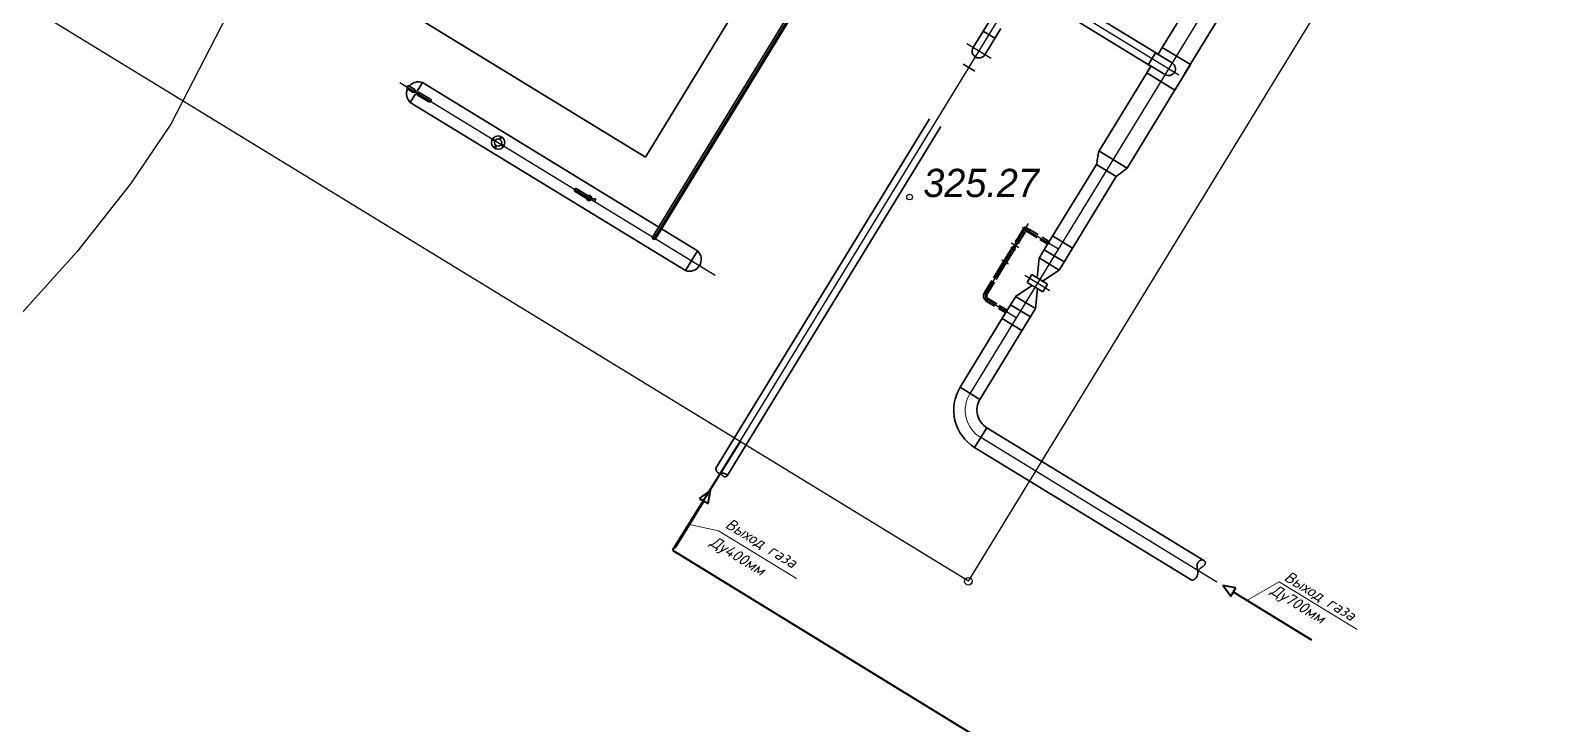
# Model space of a CAD drawing. Extents: x 108150 to 142535, y -18867 to -9422.
# Drawn here: x 140851.32 to 140898.65, y -13557.85 to -13536.32 of the extents above; entities that cross this region are included whole.
import ezdxf

# ---------------------------------------------------------------- set-up
doc = ezdxf.new("R2010")
doc.units = 0
doc.header["$MEASUREMENT"] = 0
for name, pattern in [('ACAD_ISO10W100', [18, 12, -3, 0, -3]), ('штриховая', [19.05, 12.7, -6.35]), ('штрихпунктирная2', [12.7, 6.35, -3.175, 0, -3.175])]:
    doc.linetypes.add(name, pattern=pattern)
for name, color, linetype in [('(040) Ограда', 7, 'Continuous'), ('GEO_POINTS111', 7, 'Continuous'), ('R_Поверхность1_CNT-MIN', 7, 'Continuous')]:
    doc.layers.add(name, color=color, linetype=linetype)
for name, color, linetype, lineweight in [('арматура', 6, 'Continuous', 50), ('Выносные', 8, 'Continuous', 15), ('Краны', 6, 'Continuous', 30), ('надписи', 2, 'Continuous', 15), ('Ограда', 6, 'Continuous', 30), ('Основные', 4, 'Continuous', 40), ('трубы', 3, 'Continuous', 40)]:
    doc.layers.add(name, color=color, linetype=linetype, lineweight=lineweight)
doc.styles.add('ГОСТ', font='isocpeur.ttf', dxfattribs={"oblique": 15, "height": 2.5})
doc.linetypes.add('474_1', pattern='A,2,-0.5,[3,M,S=1,R=0,X=0,Y=0],-0.5,2', length=5)

# ---------------------------------------------------------------- blocks, each defined once
blk = doc.blocks.new('5485')
at = {"layer": 'арматура', "lineweight": 40}
blk.add_hatch(color=256, dxfattribs=at).paths.add_polyline_path([(346725.004, 4133274.661, -1), (346725.087, 4133274.66, -1)])
at = {"layer": '(040) Ограда', "color": 4, "linetype": 'штриховая', "lineweight": 35}
for p, q in [((346725.735, 4133282.273), (346725.735, 4133284.347)), ((346726.755, 4133281.934), (346726.755, 4133284.347)), ((346725.736, 4133278.51), (346725.735, 4133281.547)), ((346726.754, 4133281.547), (346726.754, 4133278.51)), ((346720.732, 4133263.921), (346720.732, 4133279.21)), ((346721.158, 4133263.893), (346721.158, 4133279.21)), ((346725.885, 4133275.31), (346725.888, 4133278.11)), ((346726.607, 4133274.71), (346726.605, 4133278.114)), ((346724.995, 4133274.81), (346724.995, 4133275.26)), ((346725.885, 4133274.706), (346725.885, 4133275.21)), ((346724.995, 4133273.805), (346724.995, 4133274.51)), ((346724.995, 4133273.448), (346724.995, 4133274.005)), ((346724.995, 4133272.91), (346724.995, 4133273.344)), ((346725.885, 4133272.81), (346725.885, 4133273.315)), ((346726.605, 4133270.01), (346726.605, 4133273.315)), ((346725.885, 4133270.01), (346725.885, 4133272.71)), ((346706.729, 4133269.37), (346716.729, 4133269.37)), ((346727.245, 4133269.37), (346735.139, 4133269.37)), ((346706.729, 4133268.65), (346716.729, 4133268.65)), ((346727.245, 4133268.65), (346735.077, 4133268.65))]:
    blk.add_line(p, q, dxfattribs=at)
at = {"layer": '(040) Ограда', "color": 4, "linetype": '474_1', "lineweight": 35}
for p, q in [((346715.319, 4133281.597), (346715.319, 4133269.01)), ((346715.419, 4133281.597), (346715.419, 4133269.01))]:
    blk.add_line(p, q, dxfattribs=at)
at = {"layer": '(040) Ограда', "color": 4, "linetype": 'ByBlock', "lineweight": 35}
for p, q in [((346720.732, 4133279.21), (346720.732, 4133280.16)), ((346721.158, 4133279.21), (346721.158, 4133280.16)), ((346725.046, 4133275.31), (346725.478, 4133275.31)), ((346725.627, 4133275.31), (346725.807, 4133275.31)), ((346725.095, 4133274.81), (346725.095, 4133275.261)), ((346725.095, 4133275.21), (346725.503, 4133275.21)), ((346725.597, 4133275.21), (346725.807, 4133275.21)), ((346725.095, 4133273.805), (346725.095, 4133274.51)), ((346725.095, 4133273.449), (346725.095, 4133273.805)), ((346725.095, 4133272.91), (346725.095, 4133273.344)), ((346725.195, 4133272.81), (346725.503, 4133272.81)), ((346725.195, 4133272.71), (346725.478, 4133272.71)), ((346725.597, 4133272.81), (346725.807, 4133272.81)), ((346725.627, 4133272.71), (346725.807, 4133272.71)), ((346706.399, 4133269.06), (346706.641, 4133269.06)), ((346706.399, 4133269.06), (346706.399, 4133268.96)), ((346706.399, 4133268.96), (346706.641, 4133268.96)), ((346706.803, 4133269.06), (346707.21, 4133269.06)), ((346706.803, 4133268.96), (346707.21, 4133268.96)), ((346712.532, 4133269.06), (346713.007, 4133269.06)), ((346712.532, 4133268.96), (346713.007, 4133268.96))]:
    blk.add_line(p, q, dxfattribs=at)
at = {"layer": '(040) Ограда', "color": 1, "linetype": 'Continuous', "lineweight": 35}
for p, q in [((346706.641, 4133268.955), (346706.641, 4133269.066)), ((346706.803, 4133268.955), (346706.641, 4133269.066)), ((346706.641, 4133268.955), (346706.803, 4133269.066)), ((346706.803, 4133268.955), (346706.803, 4133269.066))]:
    blk.add_line(p, q, dxfattribs=at)
at = {"layer": '(040) Ограда', "color": 4, "linetype": 'штриховая', "lineweight": 35}
for points in [[(346735.077, 4133268.65), (346735.136, 4133268.658), (346735.2, 4133268.896), (346735.012, 4133269.213), (346735.108, 4133269.368), (346735.204, 4133269.346), (346735.183, 4133269.135), (346735.144, 4133268.997)], [(346720.732, 4133263.921), (346720.786, 4133263.857), (346720.876, 4133263.826), (346721.039, 4133263.914), (346721.158, 4133263.902), (346721.101, 4133263.83), (346721.004, 4133263.836), (346720.941, 4133263.854)]]:
    blk.add_spline(points, degree=3, dxfattribs=at)
at = {"color": 1, "linetype": 'ByBlock', "lineweight": 30}
for q in [(346729.245, 4133298.01), (346619.245, 4133265.01)]:
    blk.add_line((346729.245, 4133265.01), q, dxfattribs=at)
at = {"color": 251, "linetype": 'ByBlock', "lineweight": 35}
for p, q in [((346713.836, 4133276.286), (346713.836, 4133271.01)), ((346713.836, 4133271.01), (346700.132, 4133271.01))]:
    blk.add_line(p, q, dxfattribs=at)
at = {"color": 6, "lineweight": 35}
for p, q in [((346725.885, 4133270.01), (346726.605, 4133270.01)), ((346727.245, 4133269.37), (346727.245, 4133268.65)), ((346727.245, 4133268.65), (346727.245, 4133269.37))]:
    blk.add_line(p, q, dxfattribs=at)
at = {"color": 1, "linetype": 'ByBlock', "lineweight": 30}
blk.add_circle((346729.245, 4133265.01), 0.119, dxfattribs=at)
at = {"color": 6, "lineweight": 35}
for radius in [1.36, 0.64]:
    blk.add_arc((346727.245, 4133270.01), radius, 180, 270, dxfattribs=at)
at = {"color": 251, "linetype": 'Continuous', "lineweight": 0}
blk.add_arc((346727.245, 4133270.01), 1, 180, 270, dxfattribs=at)
at = {"layer": 'Выносные', "color": 251}
for p, q in [((346737.469, 4133270.024), (346736.919, 4133269.01)), ((346737.469, 4133270.024), (346740.308, 4133270.024)), ((346721.814, 4133262.296), (346720.948, 4133262.003)), ((346721.814, 4133262.296), (346724.652, 4133262.296))]:
    blk.add_line(p, q, dxfattribs=at)
at = {"layer": 'Краны', "lineweight": 35}
for p, q in [((346725.195, 4133275.21), (346725.195, 4133275.31)), ((346725.807, 4133275.21), (346725.807, 4133275.31)), ((346725.807, 4133275.31), (346725.885, 4133275.31)), ((346725.885, 4133275.51), (346726.605, 4133275.51)), ((346725.095, 4133275.11), (346724.995, 4133275.11)), ((346725.807, 4133275.21), (346725.885, 4133275.21)), ((346725.885, 4133275.01), (346726.605, 4133275.01)), ((346725.116, 4133274.81), (346724.975, 4133274.81)), ((346725.116, 4133274.51), (346724.975, 4133274.81)), ((346724.975, 4133274.51), (346725.116, 4133274.81)), ((346725.116, 4133274.51), (346724.975, 4133274.51)), ((346725.095, 4133274.21), (346724.995, 4133274.21)), ((346725.095, 4133273.91), (346724.995, 4133273.91)), ((346726.527, 4133274.153), (346725.964, 4133274.153)), ((346725.964, 4133274.153), (346725.964, 4133273.868)), ((346725.964, 4133274.153), (346725.964, 4133273.868)), ((346726.527, 4133273.868), (346725.964, 4133273.868)), ((346726.527, 4133274.153), (346726.527, 4133273.868)), ((346726.527, 4133274.153), (346726.527, 4133273.868)), ((346725.885, 4133273.01), (346726.605, 4133273.01)), ((346725.095, 4133272.91), (346724.995, 4133272.91)), ((346725.195, 4133272.81), (346725.195, 4133272.71)), ((346725.807, 4133272.81), (346725.807, 4133272.71)), ((346725.807, 4133272.81), (346725.885, 4133272.81)), ((346725.807, 4133272.71), (346725.885, 4133272.71)), ((346725.885, 4133272.51), (346726.605, 4133272.51))]:
    blk.add_line(p, q, dxfattribs=at)
for points in [[(346726.147, 4133274.153), (346725.883, 4133274.71), (346726.607, 4133274.71), (346726.344, 4133274.153)], [(346726.147, 4133273.868), (346725.883, 4133273.31), (346726.607, 4133273.31), (346726.344, 4133273.868)]]:
    blk.add_lwpolyline(points, dxfattribs=at)
for centre, radius, start, end in [((346720.945, 4133279.21), 0.213, 180, 0), ((346725.045, 4133275.26), 0.05, 0, 180), ((346725.821, 4133275.26), 0.0813, 322.048, 37.9523), ((346725.045, 4133274.06), 0.05, 180, 0), ((346725.195, 4133272.91), 0.2, 180.0002, 270.0001), ((346725.195, 4133272.91), 0.1, 180.0002, 269.9998), ((346725.821, 4133272.76), 0.0813, 322.0477, 37.952)]:
    blk.add_arc(centre, radius, start, end, dxfattribs=at)
at = {"layer": 'Ограда', "color": 251, "linetype": 'ByBlock', "lineweight": 25, "ltscale": 3}
for p, q in [((346726.245, 4133294.439), (346726.245, 4133270.01)), ((346726.699, 4133274.01), (346725.792, 4133274.01))]:
    blk.add_line(p, q, dxfattribs=at)
at = {"layer": 'Ограда', "color": 251, "linetype": 'штрихпунктирная2', "lineweight": 25, "ltscale": 3}
for p, q in [((346715.369, 4133284.598), (346715.369, 4133269.01)), ((346726.621, 4133281.81), (346707.926, 4133281.81)), ((346720.945, 4133263.653), (346720.945, 4133281.873)), ((346721.384, 4133279.21), (346720.507, 4133279.21)), ((346725.045, 4133272.91), (346725.045, 4133275.448)), ((346724.945, 4133275.26), (346726.245, 4133275.26)), ((346724.895, 4133274.66), (346725.179, 4133274.66)), ((346724.928, 4133274.06), (346725.163, 4133274.06)), ((346725.195, 4133272.76), (346726.245, 4133272.76)), ((346706.133, 4133269.01), (346707.439, 4133269.01)), ((346706.255, 4133269.01), (346717.596, 4133269.01)), ((346735.832, 4133269.01), (346727.245, 4133269.01))]:
    blk.add_line(p, q, dxfattribs=at)
at = {"layer": 'Ограда', "color": 251, "linetype": 'ACAD_ISO10W100', "lineweight": 25, "ltscale": 3}
blk.add_line((346725.117, 4133274.66), (346724.974, 4133274.66), dxfattribs=at)
at = {"layer": 'Ограда', "color": 251, "lineweight": 25, "ltscale": 3}
blk.add_line((346726.245, 4133269.01), (346726.245, 4133269.01), dxfattribs=at)
at = {"layer": 'Ограда', "color": 251, "linetype": 'штрихпунктирная2', "lineweight": 25, "ltscale": 3}
blk.add_arc((346725.195, 4133272.91), 0.15, 180.0002, 270, dxfattribs=at)
at = {"layer": 'Основные', "lineweight": 35}
for p, q in [((346719.59, 4133282.023), (346725.735, 4133282.023)), ((346721.158, 4133281.597), (346725.735, 4133281.597))]:
    blk.add_line(p, q, dxfattribs=at)
at = {"layer": 'трубы', "color": 6, "lineweight": 35}
for p, q in [((346725.645, 4133282.023), (346725.645, 4133281.597)), ((346725.645, 4133282.023), (346726.245, 4133282.023)), ((346725.735, 4133282.273), (346726.755, 4133282.273)), ((346725.735, 4133282.023), (346725.735, 4133282.273)), ((346726.755, 4133281.347), (346726.755, 4133282.273)), ((346725.645, 4133281.597), (346726.245, 4133281.597)), ((346725.735, 4133281.347), (346725.735, 4133281.597)), ((346725.735, 4133281.347), (346726.755, 4133281.347)), ((346721.158, 4133279.81), (346720.732, 4133279.81)), ((346721.158, 4133278.61), (346720.732, 4133278.61)), ((346725.734, 4133278.51), (346726.754, 4133278.51)), ((346725.734, 4133278.51), (346725.887, 4133278.11)), ((346726.604, 4133278.11), (346726.754, 4133278.51)), ((346725.887, 4133278.11), (346726.604, 4133278.11)), ((346706.729, 4133269.37), (346706.729, 4133269.06)), ((346716.729, 4133269.37), (346716.729, 4133268.65)), ((346706.729, 4133268.96), (346706.729, 4133268.65)), ((346707.107, 4133268.96), (346707.107, 4133269.06)), ((346712.635, 4133268.96), (346712.635, 4133269.06)), ((346712.905, 4133268.96), (346712.905, 4133269.06)), ((346715.319, 4133269.113), (346715.419, 4133269.113))]:
    blk.add_line(p, q, dxfattribs=at)
at = {"layer": 'трубы', "color": 3}
for p, q in [((346736.431, 4133269.164), (346736.043, 4133269.01)), ((346736.431, 4133268.857), (346736.431, 4133269.164)), ((346736.431, 4133268.857), (346736.043, 4133269.01)), ((346739.288, 4133269.01), (346736.431, 4133269.01)), ((346720.794, 4133262.853), (346720.948, 4133263.241)), ((346721.101, 4133262.853), (346720.948, 4133263.241)), ((346720.794, 4133262.853), (346721.101, 4133262.853)), ((346720.948, 4133261.153), (346720.948, 4133262.853))]:
    blk.add_line(p, q, dxfattribs=at)
at = {"layer": 'трубы', "color": 6, "lineweight": 35}
blk.add_lwpolyline([(346713.086, 4133269.038), (346713.19, 4133269.092), (346713.221, 4133269.032)], dxfattribs=at)
for centre, radius in [((346709.703, 4133269.01), 0.207), ((346709.702, 4133269.168), 0.0217), ((346709.542, 4133269.005), 0.0217), ((346709.703, 4133269.01), 0.11), ((346709.704, 4133268.85), 0.0217), ((346709.866, 4133269.01), 0.0217)]:
    blk.add_circle(centre, radius, dxfattribs=at)
for centre, radius, start, end in [((346726.245, 4133281.81), 0.213, 270, 90), ((346706.804, 4133269.01), 0.368, 101.7804, 172.1857), ((346716.654, 4133269.01), 0.368, 281.7804, 78.2196), ((346706.804, 4133269.01), 0.368, 187.8143, 258.2196), ((346707.21, 4133269.01), 0.05, 270, 90), ((346712.532, 4133269.01), 0.05, 90, 270), ((346713.007, 4133269.01), 0.0802, 218.5396, 141.4604), ((346713.007, 4133269.01), 0.05, 270, 90), ((346715.369, 4133269.01), 0.05, 180, 0)]:
    blk.add_arc(centre, radius, start, end, dxfattribs=at)
at = {"layer": 'надписи', "color": 2, "style": 'ГОСТ', "oblique": 15}
for s, p in [('Выход газа', (346737.546, 4133270.143)), ('Ду700мм', (346737.406, 4133269.573)), ('Выход газа', (346721.911, 4133262.497)), ('Ду400мм', (346721.795, 4133261.782))]:
    blk.add_text(s, height=0.35, dxfattribs=at).set_placement(p)

msp = doc.modelspace()

# ---------------------------------------------------------------- linework, layer by layer
at = {"color": 3, "lineweight": 40, "elevation": 326}
msp.add_lwpolyline([(140873.329, -13549.0756), (140871.2371, -13552.4465), (140903.7519, -13572.3852), (141842.4078, -13648.0543), (141857.2328, -13645.7676)], dxfattribs=at)
at = {"layer": 'GEO_POINTS111', "elevation": 325.2652}
msp.add_lwpolyline([(140878.5845, -13541.4891), (140878.5845, -13541.4891)], dxfattribs=at)
at = {"layer": 'GEO_POINTS111'}
msp.add_circle((140878.5845, -13541.4891, 325.2652), 0.0875, dxfattribs=at)
at = {"layer": 'R_Поверхность1_CNT-MIN', "color": 44, "elevation": 325}
msp.add_lwpolyline([(140980.8212, -13542.1849), (140913.2937, -13524.9464), (140908.9541, -13524.1895), (140906.3183, -13523.8724), (140903.0119, -13523.6623), (140867.2149, -13524.4673), (140866.2437, -13524.5464), (140865.3302, -13524.7552), (140864.4741, -13525.0936), (140863.6756, -13525.5616), (140863.6423, -13525.5848), (140863.0177, -13526.0833), (140862.4338, -13526.6734), (140861.8905, -13527.3551), (140861.3879, -13528.1284), (140855.673, -13539.2244), (140854.4271, -13541.0743), (140852.7699, -13543.1807), (140850.9232, -13545.2377), (140838.6602, -13557.4907), (140837.4627, -13558.9485)], dxfattribs=at)

# ---------------------------------------------------------------- block references
at = {"rotation": 328.549795352784}
msp.add_blockref('5485', (-2311473.5829, -3358708.2174, 326), dxfattribs=at)

# ---------------------------------------------------------------- texts
at = {"layer": 'GEO_POINTS111', "color": 7, "insert": (140879.0114, -13540.6131, 325.2652), "char_height": 0.876, "width": 3.9951, "attachment_point": 1}
msp.add_mtext('\\fD431|b0|i1|c0|p34;\\W1.0000000000;\\T1.0000000000;\\o\\l325.27', dxfattribs=at)

doc.saveas('drawing.dxf')
